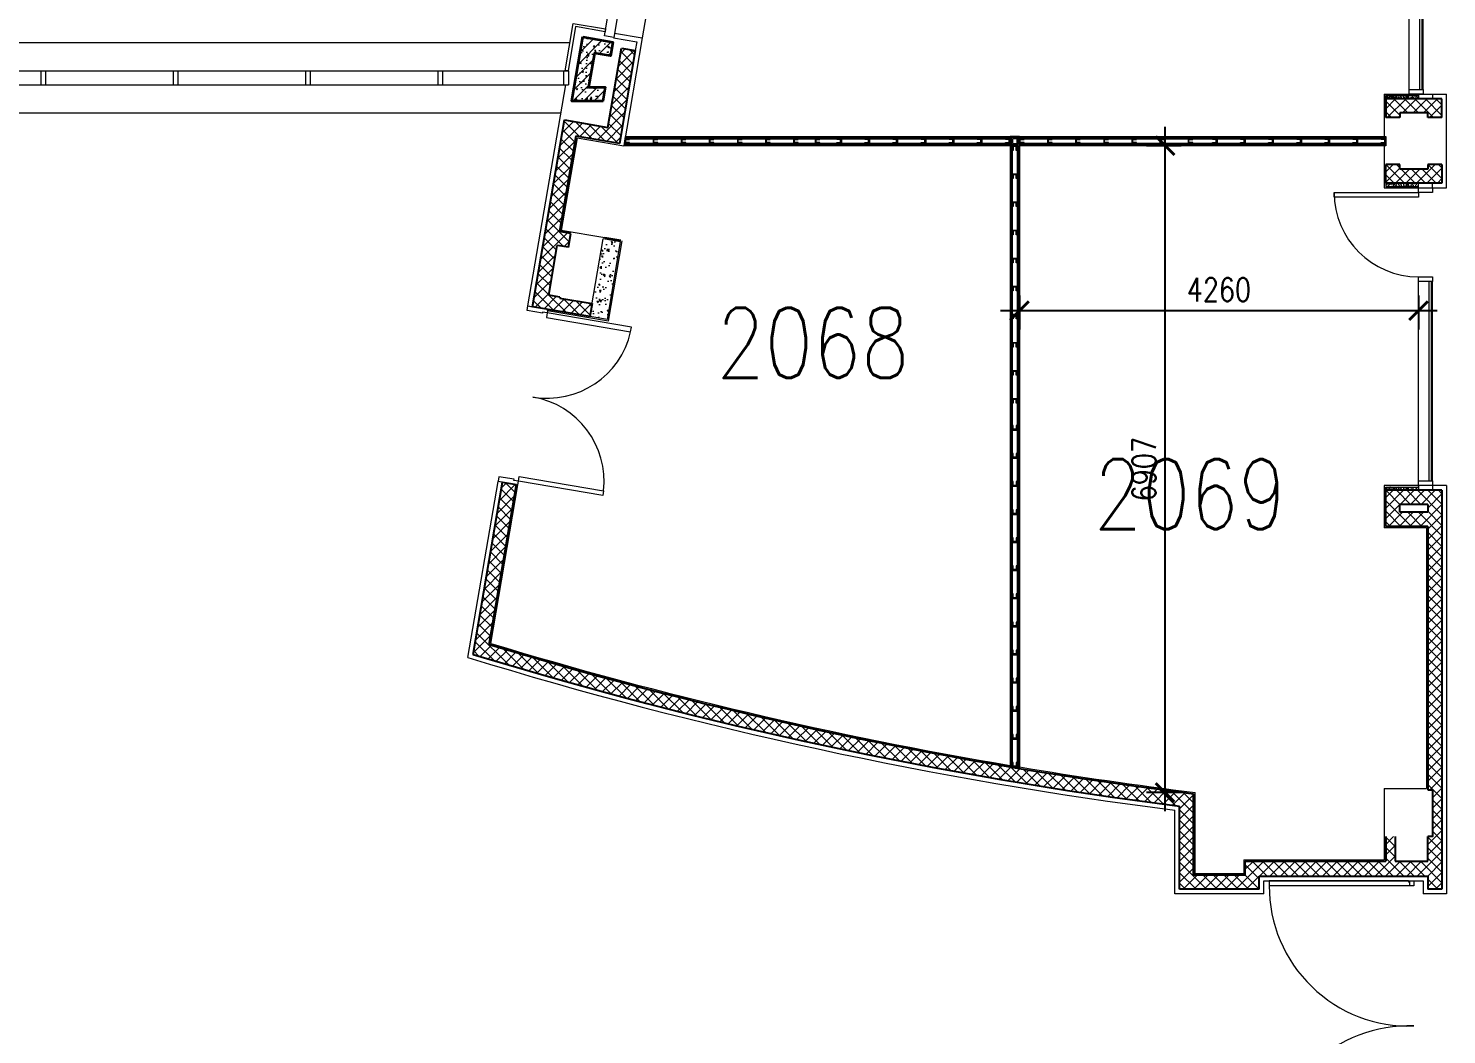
# Model space of a CAD drawing. Header units: inches. Extents: x 342932 to 557958, y 80625 to 242727.
# Drawn here: x 468145 to 483282, y 193884 to 204630 of the extents above; entities that cross this region are included whole.
import ezdxf
from ezdxf.enums import TextEntityAlignment as Align

# ---------------------------------------------------------------- set-up
doc = ezdxf.new("R2010")
doc.units = ezdxf.units.IN
doc.header["$MEASUREMENT"] = 0
doc.layers.get('Defpoints').update_dxf_attribs({"lineweight": 25})
for name, color, linetype, lineweight in [('First Floor$0$A-G250-G-Walls-Low-Level', 251, 'Continuous', 15), ('First Floor$0$A-G250-G-Walls-Precast-Concrete', 251, 'Continuous', 35), ('First Floor$0$A-G250-M-Walls-Blockwork', 7, 'Continuous', 25), ('First Floor$0$A-G250-M-Walls-Concrete', 251, 'Continuous', 20), ('First Floor$0$A-G250-M-Walls-Plasterboard-Partition', 7, 'Continuous', 9), ('First Floor$0$A-G252-H-Internal-Walls', 251, 'Continuous', 9), ('First Floor$0$A-G262-H-Precast-Panel', 251, 'Continuous', 5), ('First Floor$0$A-G312-M-Wall-Cladding-Panel', 7, 'Continuous', 9), ('First Floor$0$A-G312-M-Wall-Finish-Plaster', 7, 'Continuous', 15), ('First Floor$0$A-G321-M-Window', 251, 'Continuous', 9), ('First Floor$0$A-G322-M-Door', 251, 'Continuous', 15), ('First Floor$0$Z-Z001-S-Room-Name-Identification-250', 7, 'Continuous', 15), ('First Floor$0$Z-Z020-A-Xref', 251, 'Continuous', 25)]:
    doc.layers.add(name, color=color, linetype=linetype, lineweight=lineweight)
doc.styles.add('Dimension-Romans', font='romans.shx', dxfattribs={"width": 0.8})
doc.styles.add('First Floor$0$Tag-RomanS', font='romans.shx', dxfattribs={"width": 0.8})
doc.dimstyles.new('MS-TICK-0100', dxfattribs={"dimscale": 100, "dimtxt": 2.5, "dimasz": 2, "dimexe": 2, "dimexo": 1.5, "dimgap": 1, "dimtad": 1, "dimdec": 0, "dimdsep": 46, "dimtxsty": 'Dimension-Romans', "dimblk": 'ARCHTICK', "dimcen": 1, "dimdle": 2, "dimclrd": 256, "dimclre": 256, "dimclrt": 7, "dimadec": 0, "dimazin": 0, "dimtfac": 1, "dimtdec": 0, "dimtix": 1, "dimtmove": 2, "dimatfit": 3, "dimldrblk": 'ARCHTICK', "dimfxl": 1, "dimtolj": 1, "dimtzin": 0, "dimlwd": -1, "dimlwe": -1, "dimarcsym": 0})
pattern_1 = [(45, (361382.11, 239676.52), (-56.1266, 56.1266), []), (135, (361382.11, 239676.52), (-56.1266, -56.1266), [])]

# ---------------------------------------------------------------- blocks, each defined once
blk = doc.blocks.new('First Floor$0$d12')
at = {"layer": 'First Floor$0$A-G321-M-Window', "elevation": 0}
blk.add_lwpolyline([(121790, -35700), (121790, -34000), (121760, -34000), (121760, -35700)], close=True, dxfattribs=at)
at = {"layer": 'First Floor$0$A-G322-M-Door'}
for p, q in [((121650, -35700, 0), (121650, -34000, 0)), ((121800, -35700, 0), (121800, -34000, 0))]:
    blk.add_line(p, q, dxfattribs=at)
at = {"layer": 'First Floor$0$A-G322-M-Door', "elevation": 0}
for points in [[(120750, -33100), (120750, -33050), (121650, -33050), (121650, -33100)], [(121650, -33000), (121800, -33000), (121800, -33050), (121650, -33050)], [(121650, -33950), (121800, -33950), (121800, -34000), (121650, -34000)], [(121650, -35700), (121800, -35700), (121800, -35750), (121650, -35750)]]:
    blk.add_lwpolyline(points, close=True, dxfattribs=at)
at = {"layer": 'First Floor$0$A-G322-M-Door'}
blk.add_arc((121650, -33050, 0), 900, 180, 270, dxfattribs=at)
blk = doc.blocks.new('First Floor$0$Door11-fire doors-recessed-1-a')
at = {"layer": 'First Floor$0$A-G322-M-Door'}
for p, q in [((-101, 56), (-101, 1544)), ((-47, 44), (-47, 1544)), ((2945, 44), (2945, 1544)), ((2999, 56), (2999, 1544)), ((-101, 56), (-87, 56)), ((-89, 54), (-89, 42)), ((2999, 56), (2985, 56)), ((2987, 54), (2987, 42))]:
    blk.add_line(p, q, dxfattribs=at)
for points in [[(-101, 1544), (-47, 1544)], [(2999, 1544), (2945, 1544)], [(-89, 54), (-101, 54), (-101, 0), (-47, 0), (-47, 42), (-89, 42)], [(-47, 44), (-87, 44), (-87, 56)], [(2945, 44), (2985, 44), (2985, 56)], [(2987, 54), (2999, 54), (2999, 0), (2945, 0), (2945, 42), (2987, 42)]]:
    blk.add_lwpolyline(points, dxfattribs=at)
for centre, start, end in [((-43, 51), 358.0377, 90.185), ((2941, 51), 89.813, 181.9549)]:
    blk.add_arc(centre, 1493, start, end, dxfattribs=at)
blk = doc.blocks.new('First Floor$0$d18')
at = {"layer": 'First Floor$0$A-G321-M-Window'}
blk.add_lwpolyline([(-3130, 10), (-1000, 10), (-1000, 40), (-3130, 40)], close=True, dxfattribs=at)
at = {"layer": 'First Floor$0$A-G322-M-Door'}
for p, q in [((-3130, 150), (-1000, 150)), ((-3130, 0), (-1000, 0))]:
    blk.add_line(p, q, dxfattribs=at)
for points in [[(-100, 1050), (-50, 1050), (-50, 150), (-100, 150)], [(-3130, 150), (-3130, 0), (-3180, 0), (-3180, 150)], [(-950, 150), (-950, 0), (-1000, 0), (-1000, 150)], [(0, 150), (0, 0), (-50, 0), (-50, 150)]]:
    blk.add_lwpolyline(points, close=True, dxfattribs=at)
blk.add_arc((-50, 150), 900, 90, 180, dxfattribs=at)
blk = doc.blocks.new('First Floor$0$d1900-215')
at = {"layer": 'First Floor$0$A-G322-M-Door'}
for points in [[(88, 215), (88, 1127), (38, 1127), (38, 215)], [(1812, 215), (1812, 1127), (1862, 1127), (1862, 215)]]:
    blk.add_lwpolyline(points, close=True, dxfattribs=at)
for points in [[(50, 165), (50, 0), (0, 0), (0, 215), (38, 215), (38, 165), (50, 165)], [(1850, 165), (1850, 0), (1900, 0), (1900, 215), (1862, 215), (1862, 165), (1850, 165)]]:
    blk.add_lwpolyline(points, dxfattribs=at)
for centre, start, end in [((38, 216), 359.9379, 86.8277), ((1862, 216), 93.1723, 180.0621)]:
    blk.add_arc(centre, 912, start, end, dxfattribs=at)
blk = doc.blocks.new('First Floor$0$tag-roomname')
at = {"lineweight": 18, "ltscale": 0.01, "style": 'First Floor$0$Tag-RomanS', "width": 0.8}
blk.add_attdef('ROOM_NO_2', text='', height=3, dxfattribs=at).set_placement((0, 1.612), align=Align.MIDDLE_CENTER)
at = {"linetype": 'ByBlock', "lineweight": 15, "ltscale": 0.01, "style": 'First Floor$0$Tag-RomanS', "width": 0.8, "flags": 1}
for tag, p in [('ROOM_NAME_1', (0, -2.288)), ('ROOM_NAME_2', (0, -5.744))]:
    blk.add_attdef(tag, text='', height=2.5, dxfattribs=at).set_placement(p, align=Align.MIDDLE_CENTER)
blk = doc.blocks.new('_ArchTick')
at = {"color": 0, "const_width": 0.15}
blk.add_lwpolyline([(-0.5, -0.5), (0.5, 0.5)], dxfattribs=at)
blk = doc.blocks.new('*D154')
at = {"transparency": 16777216}
for p, q in [((478722, 201777), (478722, 201414)), ((482982, 201777), (482982, 201414)), ((483182, 201614), (478522, 201614))]:
    blk.add_line(p, q, dxfattribs=at)
at = {"layer": 'Defpoints', "color": 0, "transparency": 16777216}
for p in [(478722, 201927, 0), (482982, 201927, 0), (478722, 201614)]:
    blk.add_point(p, dxfattribs=at)
at = {"transparency": 16777216, "xscale": 200, "yscale": 200, "zscale": 200, "rotation": 180}
blk.add_blockref('_ArchTick', (478722, 201614), dxfattribs=at)
at = {"transparency": 16777216, "xscale": 200, "yscale": 200, "zscale": 200}
blk.add_blockref('_ArchTick', (482982, 201614), dxfattribs=at)
at = {"color": 7, "lineweight": 35, "transparency": 16777216, "insert": (480852, 201839), "char_height": 250, "attachment_point": 5, "style": 'Dimension-Romans'}
blk.add_mtext('\\A1;4260', dxfattribs=at)
blk = doc.blocks.new('*D155')
at = {"transparency": 16777216}
for p, q in [((480277, 196270), (480277, 203577)), ((480447, 203377), (480077, 203377)), ((480447, 196470), (480077, 196470))]:
    blk.add_line(p, q, dxfattribs=at)
at = {"layer": 'Defpoints', "color": 0, "transparency": 16777216}
for p in [(480277, 203377), (480597, 203377, 0), (480597, 196470, 0)]:
    blk.add_point(p, dxfattribs=at)
at = {"transparency": 16777216, "xscale": 200, "yscale": 200, "zscale": 200}
for p, rotation in [((480277, 203377), 90), ((480277, 196470), 270)]:
    blk.add_blockref('_ArchTick', p, dxfattribs=dict(at, rotation=rotation))
at = {"color": 7, "lineweight": 35, "transparency": 16777216, "insert": (480052, 199923), "char_height": 250, "attachment_point": 5, "rotation": 90, "style": 'Dimension-Romans'}
blk.add_mtext('\\A1;6907', dxfattribs=at)

msp = doc.modelspace()

# ---------------------------------------------------------------- hatches: boundary and pattern name
at = {"layer": 'First Floor$0$A-G252-H-Internal-Walls'}
h = msp.add_hatch(dxfattribs=at)
h.set_pattern_fill('ANSI37', color=256, scale=25, style=0)
h.set_pattern_definition(pattern_1)
h.paths.add_polyline_path([(474621.4, 204392.5), (474473.5, 204417.7), (474329.5, 203572.8), (473866.2, 203651.8), (473526.2, 201657.1), (474137.4, 201552.8), (474160.9, 201690.9), (473815.9, 201749.7), (473817.4, 201758.7), (473699.2, 201779.3), (473790, 202312.1), (473908.3, 202291.9), (473933.5, 202439.8), (473815.2, 202459.9), (473988.9, 203478.7), (474452.2, 203399.7)])
h = msp.add_hatch(dxfattribs=at)
h.set_pattern_fill('AR-CONC', color=256, scale=0.3, angle=90, style=0)
h.set_pattern_definition([(140, (361382.114, 213420.52), (4.781726, 54.6554), [5.715, -62.865]), (85, (361382.114, 213420.52), (-57.316993, -10.572848), [4.572, -50.292]), (190.451, (361382.51, 213425.076), (-52.535006, 44.08275), [4.857, -53.427]), (136.1842, (361366.874, 213420.52), (12.6127, 81.323712), [8.5725, -94.2975]), (186.6356, (361367.925, 213427.3), (-74.227667, 71.22127), [7.2855, -80.1405]), (81.184, (361366.87, 213420.52), (-74.227535, 71.22138), [6.858, -75.438]), (111, (361370.684, 213428.14), (30.679656, 45.484464), [5.715, -62.865]), (56, (361370.684, 213428.14), (-55.25639, 18.540609), [4.572, -50.292]), (161.4514, (361373.24, 213431.93), (-24.576857, 64.024947), [4.857, -53.427]), (127.5, (361382.114, 213420.522), (-25.3665117, 0.926581), [0, -49.6824, 0, -51.054, 0, -50.4825]), (97.5, (361382.114, 213420.522), (-30.0541724, 20.045899), [0, -29.1084, 0, -48.5394, 0, -19.2405]), (57.5, (361382.114, 213403.53), (1.7186232, 40.6771786), [0, -19.05, 0, -59.436, 0, -78.867]), (47.5, (361382.114, 213395.91), (-7.627947, 44.438754), [0, -24.765, 0, -39.4716, 0, -56.007])])
h.paths.add_polyline_path([(482982.1, 203911.5), (482882.1, 203911.5), (482882.1, 203876.5), (482982.1, 203876.5)])
h.paths.add_polyline_path([(482882.1, 203911.5), (482632.1, 203911.5), (482632.1, 203876.5), (482882.1, 203876.5)])
h = msp.add_hatch(dxfattribs=at)
h.set_pattern_fill('ANSI37', color=256, scale=25, style=0)
h.set_pattern_definition(pattern_1)
h.paths.add_polyline_path([(483232.1, 203876.5), (482882.1, 203876.5), (482882.1, 203726.5), (483082.1, 203726.5), (483082.1, 203676.5), (483232.1, 203676.5)])
h.paths.add_polyline_path([(482882.1, 203876.5), (482632.1, 203876.5), (482632.1, 203676.5), (482782.1, 203676.5), (482782.1, 203726.5), (482882.1, 203726.5)])
h.paths.add_polyline_path([(482882.1, 203126.5), (482782.1, 203126.5), (482782.1, 203176.5), (482632.1, 203176.5), (482632.1, 202976.5), (482882.1, 202976.5)])
h.paths.add_polyline_path([(483232.1, 203176.5), (483082.1, 203176.5), (483082.1, 203126.5), (482882.1, 203126.5), (482882.1, 202976.5), (483232.1, 202976.5)])
h = msp.add_hatch(dxfattribs=at)
h.set_pattern_fill('AR-CONC', color=256, scale=0.3, angle=90, style=0)
h.set_pattern_definition([(140, (361382.114, 212485.52), (4.781726, 54.6554), [5.715, -62.865]), (85, (361382.114, 212485.52), (-57.316993, -10.572848), [4.572, -50.292]), (190.451, (361382.51, 212490.076), (-52.535006, 44.08275), [4.857, -53.427]), (136.1842, (361366.874, 212485.52), (12.6127, 81.323712), [8.5725, -94.2975]), (186.6356, (361367.925, 212492.3), (-74.227667, 71.22127), [7.2855, -80.1405]), (81.184, (361366.87, 212485.52), (-74.227535, 71.22138), [6.858, -75.438]), (111, (361370.684, 212493.14), (30.679656, 45.484464), [5.715, -62.865]), (56, (361370.684, 212493.14), (-55.25639, 18.540609), [4.572, -50.292]), (161.4514, (361373.24, 212496.93), (-24.576857, 64.024947), [4.857, -53.427]), (127.5, (361382.114, 212485.522), (-25.3665117, 0.926581), [0, -49.6824, 0, -51.054, 0, -50.4825]), (97.5, (361382.114, 212485.522), (-30.0541724, 20.045899), [0, -29.1084, 0, -48.5394, 0, -19.2405]), (57.5, (361382.114, 212468.53), (1.7186232, 40.6771786), [0, -19.05, 0, -59.436, 0, -78.867]), (47.5, (361382.114, 212460.91), (-7.627947, 44.438754), [0, -24.765, 0, -39.4716, 0, -56.007])])
h.paths.add_polyline_path([(482982.1, 202976.5), (482882.1, 202976.5), (482882.1, 202941.5), (482982.1, 202941.5)])
h.paths.add_polyline_path([(482882.1, 202976.5), (482632.1, 202976.5), (482632.1, 202941.5), (482882.1, 202941.5)])
h = msp.add_hatch(dxfattribs=at)
h.set_pattern_fill('AR-CONC', color=256, angle=90, style=0)
h.set_pattern_definition([(140, (361382.11, 239676.52), (15.93909, 182.18467), [19.05, -209.55]), (85, (361382.11, 239676.52), (-191.05664, -35.24283), [15.24, -167.64]), (190.451, (361383.44, 239691.7), (-175.1167, 146.9425), [16.19, -178.09]), (136.1842, (361331.31, 239676.52), (42.04233, 271.07904), [28.575, -314.325]), (186.6356, (361334.82, 239699.1), (-247.42556, 237.40423), [24.285, -267.135]), (81.184, (361331.3, 239676.52), (-247.4251, 237.4046), [22.86, -251.46]), (111, (361344.01, 239701.92), (102.26552, 151.61488), [19.05, -209.55]), (56, (361344.01, 239701.92), (-184.18797, 61.80203), [15.24, -167.64]), (161.4514, (361352.54, 239714.56), (-81.92286, 213.4165), [16.19, -178.09]), (127.5, (361382.114, 239676.52), (-84.55504, 3.088603), [0, -165.608, 0, -170.18, 0, -168.275]), (97.5, (361382.11, 239676.52), (-100.180575, 66.81966), [0, -97.028, 0, -161.798, 0, -64.135]), (57.5, (361382.114, 239619.88), (5.728744, 135.590595), [0, -63.5, 0, -198.12, 0, -262.89]), (47.5, (361382.11, 239594.48), (-25.42649, 148.12918), [0, -82.55, 0, -131.572, 0, -186.69])])
h.paths.add_polyline_path([(474137.4, 201552.8), (474324.7, 201520.8), (474465.8, 202349), (474278.5, 202381)])
h = msp.add_hatch(dxfattribs=at)
h.set_pattern_fill('ANSI37', color=256, scale=25, style=0)
h.set_pattern_definition(pattern_1)
h.paths.add_polyline_path([(483232.1, 199696.5), (482632.1, 199696.5), (482632.1, 199311.5), (483082.1, 199311.5), (483082.1, 196498.9), (483132.1, 196498.9), (483132.1, 195998.9), (483082.1, 195998.9), (483082.1, 195736.5), (481132.1, 195736.5), (481132.1, 195586.5), (480582.1, 195586.5), (480582.1, 196456.4, -0.0426244), (473063.5, 198049.9), (473354.8, 199758.9), (473206.9, 199784.1), (472893.4, 197944.9, 0.0426233), (480432.1, 196324.1), (480432.1, 195436.5), (481282.1, 195436.5), (481282.1, 195576.5), (483082.1, 195576.5), (483082.1, 195436.5), (483232.1, 195436.5)])
h.paths.add_polyline_path([(483082.1, 199461.5), (482782.1, 199461.5), (482782.1, 199546.5), (483082.1, 199546.5)], flags=16)
h = msp.add_hatch(dxfattribs=at)
h.set_pattern_fill('AR-CONC', color=256, scale=0.3, angle=90, style=0)
h.set_pattern_definition([(140, (361382.114, 209240.52), (4.781726, 54.6554), [5.715, -62.865]), (85, (361382.114, 209240.52), (-57.316993, -10.572848), [4.572, -50.292]), (190.451, (361382.51, 209245.076), (-52.535006, 44.08275), [4.857, -53.427]), (136.1842, (361366.874, 209240.52), (12.6127, 81.323712), [8.5725, -94.2975]), (186.6356, (361367.925, 209247.3), (-74.227667, 71.22127), [7.2855, -80.1405]), (81.184, (361366.87, 209240.52), (-74.227535, 71.22138), [6.858, -75.438]), (111, (361370.684, 209248.14), (30.679656, 45.484464), [5.715, -62.865]), (56, (361370.684, 209248.14), (-55.25639, 18.540609), [4.572, -50.292]), (161.4514, (361373.24, 209251.93), (-24.576857, 64.024947), [4.857, -53.427]), (127.5, (361382.114, 209240.522), (-25.3665117, 0.926581), [0, -49.6824, 0, -51.054, 0, -50.4825]), (97.5, (361382.114, 209240.522), (-30.0541724, 20.045899), [0, -29.1084, 0, -48.5394, 0, -19.2405]), (57.5, (361382.114, 209223.53), (1.7186232, 40.6771786), [0, -19.05, 0, -59.436, 0, -78.867]), (47.5, (361382.114, 209215.91), (-7.627947, 44.438754), [0, -24.765, 0, -39.4716, 0, -56.007])])
h.paths.add_polyline_path([(482982.1, 199731.5), (482882.1, 199731.5), (482882.1, 199696.5), (482982.1, 199696.5)])
h.paths.add_polyline_path([(482882.1, 199731.5), (482632.1, 199731.5), (482632.1, 199696.5), (482882.1, 199696.5)])
h = msp.add_hatch(dxfattribs=at)
h.set_pattern_fill('ANSI37', color=256, scale=25, style=0)
h.set_pattern_definition(pattern_1)
h.paths.add_polyline_path([(482732.1, 195998.9), (482632.1, 195998.9), (482632.1, 195736.5), (482732.1, 195736.5)])
at = {"layer": 'First Floor$0$A-G262-H-Precast-Panel'}
h = msp.add_hatch(dxfattribs=at)
h.set_pattern_fill('ANSI31', color=256, scale=25, style=0)
h.set_pattern_definition([(45, (361382.11, 239676.52), (-56.1266, 56.1266), [])])
h.paths.add_polyline_path([(474063, 204538.4), (474383.3, 204483.8), (474358.1, 204335.9), (474185.6, 204365.3), (474123.8, 204002.7), (474301.3, 204002.7), (474275.8, 203852.7), (473946.1, 203852.7)])
h = msp.add_hatch(dxfattribs=at)
h.set_pattern_fill('AR-CONC', color=256, style=0)
h.set_pattern_definition([(50, (361382.11, 239676.52), (182.18467, -15.93909), [19.05, -209.55]), (355, (361382.11, 239676.52), (-35.24283, 191.05664), [15.24, -167.64]), (100.451, (361397.3, 239675.2), (146.9425, 175.1167), [16.19, -178.09]), (46.1842, (361382.11, 239727.32), (271.07904, -42.04233), [28.575, -314.325]), (96.6356, (361404.7, 239723.82), (237.40423, 247.42556), [24.285, -267.135]), (351.184, (361382.1, 239727.32), (237.4046, 247.4251), [22.86, -251.46]), (21, (361407.51, 239714.62), (151.61488, -102.26552), [19.05, -209.55]), (326, (361407.51, 239714.62), (61.80203, 184.18797), [15.24, -167.64]), (71.4514, (361420.15, 239706.1), (213.4165, 81.92286), [16.19, -178.09]), (37.5, (361382.114, 239676.52), (3.088603, 84.55504), [0, -165.608, 0, -170.18, 0, -168.275]), (7.5, (361382.11, 239676.52), (66.81966, 100.180575), [0, -97.028, 0, -161.798, 0, -64.135]), (327.5, (361325.47, 239676.52), (135.590595, -5.728744), [0, -63.5, 0, -198.12, 0, -262.89]), (317.5, (361300.07, 239676.52), (148.12918, 25.42649), [0, -82.55, 0, -131.572, 0, -186.69])])
h.paths.add_polyline_path([(474063, 204538.4), (474383.3, 204483.8), (474358.1, 204335.9), (474185.6, 204365.3), (474123.8, 204002.7), (474301.3, 204002.7), (474275.8, 203852.7), (473946.1, 203852.7)])

# ---------------------------------------------------------------- linework, layer by layer
at = {"layer": 'First Floor$0$A-G250-G-Walls-Low-Level'}
for p, q in [((474974, 206163.4, 0), (474695, 204527, 0)), ((466922.2, 204477.7), (473925.8, 204477.7)), ((467019.6, 203727.7, 0), (473828.4, 203727.7))]:
    msp.add_line(p, q, dxfattribs=at)
at = {"layer": 'First Floor$0$A-G250-G-Walls-Precast-Concrete', "elevation": 0}
msp.add_lwpolyline([(474063, 204538.4), (474383.3, 204483.8), (474358.1, 204335.9), (474185.6, 204365.3), (474123.8, 204002.7), (474301.3, 204002.7), (474275.8, 203852.7), (473946.1, 203852.7), (474063, 204538.4)], dxfattribs=at)
at = {"layer": 'First Floor$0$A-G250-M-Walls-Blockwork'}
for p, q in [((474329.5, 203572.8, 0), (474473.5, 204417.7, 0)), ((474621.4, 204392.5, 0), (474452.2, 203399.7, 0)), ((474473.5, 204417.7, 0), (474621.4, 204392.5, 0)), ((483232.1, 203876.5, 0), (482632.1, 203876.5, 0)), ((482632.1, 203876.5, 0), (482632.1, 203676.5, 0)), ((483232.1, 203676.5, 0), (483232.1, 203876.5, 0)), ((473526.2, 201657.1), (473866.2, 203651.8)), ((473866.2, 203651.8, 0), (474329.5, 203572.8, 0)), ((482782.1, 203676.5, 0), (482632.1, 203676.5, 0)), ((483082.1, 203726.5, 0), (482782.1, 203726.5, 0)), ((482782.1, 203726.5, 0), (482782.1, 203676.5, 0)), ((483082.1, 203676.5, 0), (483082.1, 203726.5, 0)), ((483232.1, 203676.5, 0), (483082.1, 203676.5, 0)), ((473988.9, 203478.7), (473815.2, 202459.9)), ((474452.2, 203399.7, 0), (473988.9, 203478.7, 0)), ((482632.1, 202976.5, 0), (482632.1, 203176.5, 0)), ((482782.1, 203176.5, 0), (482632.1, 203176.5, 0)), ((482782.1, 203126.5, 0), (482782.1, 203176.5, 0)), ((483082.1, 203176.5, 0), (483082.1, 203126.5, 0)), ((483232.1, 203176.5, 0), (483082.1, 203176.5, 0)), ((483232.1, 203176.5, 0), (483232.1, 202976.5, 0)), ((483082.1, 203126.5, 0), (482782.1, 203126.5, 0)), ((483232.1, 202976.5, 0), (482632.1, 202976.5, 0)), ((473933.5, 202439.8, 0), (473815.2, 202459.9, 0)), ((473908.3, 202291.9, 0), (473933.5, 202439.8, 0)), ((473699.2, 201779.3, 0), (473790, 202312.1, 0)), ((473908.3, 202291.9, 0), (473790, 202312.1, 0)), ((474137.4, 201552.8, 0), (473526.2, 201657.1, 0)), ((473817.4, 201758.7, 0), (473699.2, 201779.3, 0)), ((473817.4, 201758.7, 0), (473815.9, 201749.7, 0)), ((473815.9, 201749.7, 0), (474160.9, 201690.9, 0)), ((474160.9, 201690.9, 0), (474137.4, 201552.8, 0)), ((472893.4, 197944.9, 0), (473206.9, 199784.1)), ((473063.5, 198049.9, 0), (473354.8, 199758.9, 0)), ((473206.9, 199784.1, 0), (473354.8, 199758.9, 0)), ((482632.1, 199696.5, 0), (482632.1, 199731.5, 0)), ((482632.1, 199311.5, 0), (482632.1, 199696.5, 0)), ((483232.1, 199696.5, 0), (482632.1, 199696.5, 0)), ((483232.1, 199696.5, 0), (483232.1, 195436.5, 0)), ((483082.1, 199546.5, 0), (482782.1, 199546.5, 0)), ((482782.1, 199461.5, 0), (482782.1, 199546.5, 0)), ((483082.1, 199546.5, 0), (483082.1, 199461.5, 0)), ((483082.1, 199461.5, 0), (482782.1, 199461.5, 0)), ((483082.1, 199311.5, 0), (482632.1, 199311.5, 0)), ((483082.1, 199311.5, 0), (483082.1, 196498.9, 0)), ((480582.1, 195586.5, 0), (480582.1, 196456.4, 0)), ((480432.1, 195436.5, 0), (480432.1, 196324.1, 0)), ((482632.1, 195998.9, 0), (482632.1, 195736.5)), ((482732.1, 195998.9, 0), (482732.1, 195736.5)), ((483082.1, 195736.5, 0), (483082.1, 195998.9, 0)), ((481132.1, 195736.5, 0), (482632.1, 195736.5)), ((481132.1, 195586.5), (481132.1, 195736.5, 0)), ((482732.1, 195736.5), (483082.1, 195736.5, 0)), ((481132.1, 195586.5), (480582.1, 195586.5)), ((481282.1, 195436.5, 0), (481282.1, 195576.5, 0)), ((481282.1, 195576.5, 0), (483082.1, 195576.5)), ((483082.1, 195576.5, 0), (483082.1, 195436.5, 0)), ((481282.1, 195436.5, 0), (480432.1, 195436.5, 0)), ((483232.1, 195436.5, 0), (483082.1, 195436.5, 0))]:
    msp.add_line(p, q, dxfattribs=at)
at = {"layer": 'First Floor$0$A-G250-M-Walls-Blockwork', "elevation": 0}
msp.add_lwpolyline([(483082.1, 196498.9), (483132.1, 196498.9), (483132.1, 195998.9), (483082.1, 195998.9)], dxfattribs=at)
at = {"layer": 'First Floor$0$A-G250-M-Walls-Blockwork'}
for radius, start, end in [(45159.5, 253.15189, 262.91478), (45309.5, 252.98456, 262.74718)]:
    msp.add_arc((486152.3, 241271.1, 0), radius, start, end, dxfattribs=at)
at = {"layer": 'First Floor$0$A-G250-M-Walls-Concrete'}
for p, q in [((474137.4, 201552.8, 0), (474278.5, 202381, 0)), ((474465.8, 202349, 0), (474278.5, 202381, 0)), ((474324.7, 201520.8, 0), (474465.8, 202349, 0)), ((474324.7, 201520.8, 0), (474137.4, 201552.8, 0))]:
    msp.add_line(p, q, dxfattribs=at)
at = {"layer": 'First Floor$0$A-G250-M-Walls-Plasterboard-Partition'}
for p, q in [((474516, 203476.5, 0), (474498.9, 203376.5, 0)), ((474511.7, 203451.5, 0), (478622.1, 203451.5, 0)), ((474513.9, 203464, 0), (478622.1, 203464, 0)), ((474516, 203476.5, 0), (482632.1, 203476.5, 0)), ((478722.1, 203464, 0), (482632.1, 203464, 0)), ((478722.1, 203451.5, 0), (482632.1, 203451.5, 0)), ((482632.1, 203476.5, 0), (482632.1, 203376.5, 0)), ((478622.1, 203376.5, 0), (474498.9, 203376.5, 0)), ((478622.1, 203389, 0), (474501.1, 203389, 0)), ((478622.1, 203401.5, 0), (474503.2, 203401.5, 0)), ((478622.1, 203376.5, 0), (478622.1, 196743.8, 0)), ((478634.6, 196741.7, 0), (478634.6, 203376.5, 0)), ((478647.1, 196739.5, 0), (478647.1, 203376.5, 0)), ((478697.1, 203376.5, 0), (478697.1, 196731.2, 0)), ((478709.6, 203376.5, 0), (478709.6, 196729.1, 0)), ((482632.1, 203401.5, 0), (478722.1, 203401.5, 0)), ((482632.1, 203389, 0), (478722.1, 203389, 0)), ((482632.1, 203376.5, 0), (478722.1, 203376.5, 0)), ((478722.1, 203376.5, 0), (478722.1, 196727, 0)), ((478722.1, 196727, 0), (478622.1, 196743.8, 0))]:
    msp.add_line(p, q, dxfattribs=at)
at = {"layer": 'First Floor$0$A-G250-M-Walls-Plasterboard-Partition', "elevation": 0}
for points in [[(474511.7, 203451.5), (474511.7, 203401.5), (474561.7, 203401.5), (474561.7, 203411.5), (474521.7, 203411.5), (474521.7, 203441.5), (474561.7, 203441.5), (474561.7, 203451.5)], [(474811.7, 203451.5), (474811.7, 203401.5), (474861.7, 203401.5), (474861.7, 203411.5), (474821.7, 203411.5), (474821.7, 203441.5), (474861.7, 203441.5), (474861.7, 203451.5)], [(475111.7, 203451.5), (475111.7, 203401.5), (475161.7, 203401.5), (475161.7, 203411.5), (475121.7, 203411.5), (475121.7, 203441.5), (475161.7, 203441.5), (475161.7, 203451.5)], [(475411.7, 203451.5), (475411.7, 203401.5), (475461.7, 203401.5), (475461.7, 203411.5), (475421.7, 203411.5), (475421.7, 203441.5), (475461.7, 203441.5), (475461.7, 203451.5)], [(475711.7, 203451.5), (475711.7, 203401.5), (475761.7, 203401.5), (475761.7, 203411.5), (475721.7, 203411.5), (475721.7, 203441.5), (475761.7, 203441.5), (475761.7, 203451.5)], [(476011.7, 203451.5), (476011.7, 203401.5), (476061.7, 203401.5), (476061.7, 203411.5), (476021.7, 203411.5), (476021.7, 203441.5), (476061.7, 203441.5), (476061.7, 203451.5)], [(476311.7, 203451.5), (476311.7, 203401.5), (476361.7, 203401.5), (476361.7, 203411.5), (476321.7, 203411.5), (476321.7, 203441.5), (476361.7, 203441.5), (476361.7, 203451.5)], [(476541.9, 203451.5), (476541.9, 203401.5), (476591.9, 203401.5), (476591.9, 203411.5), (476551.9, 203411.5), (476551.9, 203441.5), (476591.9, 203441.5), (476591.9, 203451.5)], [(476822.1, 203451.5), (476822.1, 203401.5), (476772.1, 203401.5), (476772.1, 203411.5), (476812.1, 203411.5), (476812.1, 203441.5), (476772.1, 203441.5), (476772.1, 203451.5)], [(477122.1, 203451.5), (477122.1, 203401.5), (477072.1, 203401.5), (477072.1, 203411.5), (477112.1, 203411.5), (477112.1, 203441.5), (477072.1, 203441.5), (477072.1, 203451.5)], [(477422.1, 203451.5), (477422.1, 203401.5), (477372.1, 203401.5), (477372.1, 203411.5), (477412.1, 203411.5), (477412.1, 203441.5), (477372.1, 203441.5), (477372.1, 203451.5)], [(477722.1, 203451.5), (477722.1, 203401.5), (477672.1, 203401.5), (477672.1, 203411.5), (477712.1, 203411.5), (477712.1, 203441.5), (477672.1, 203441.5), (477672.1, 203451.5)], [(478022.1, 203451.5), (478022.1, 203401.5), (477972.1, 203401.5), (477972.1, 203411.5), (478012.1, 203411.5), (478012.1, 203441.5), (477972.1, 203441.5), (477972.1, 203451.5)], [(478322.1, 203451.5), (478322.1, 203401.5), (478272.1, 203401.5), (478272.1, 203411.5), (478312.1, 203411.5), (478312.1, 203441.5), (478272.1, 203441.5), (478272.1, 203451.5)], [(478622.1, 203451.5), (478622.1, 203401.5), (478572.1, 203401.5), (478572.1, 203411.5), (478612.1, 203411.5), (478612.1, 203441.5), (478572.1, 203441.5), (478572.1, 203451.5)], [(478722.1, 203476.5), (478622.1, 203476.5), (478622.1, 203376.5), (478722.1, 203376.5)], [(478709.6, 203464), (478634.6, 203464), (478634.6, 203389), (478709.6, 203389)], [(478697.1, 203451.5), (478647.1, 203451.5), (478647.1, 203401.5), (478697.1, 203401.5)], [(478722.1, 203451.5), (478722.1, 203401.5), (478772.1, 203401.5), (478772.1, 203411.5), (478732.1, 203411.5), (478732.1, 203441.5), (478772.1, 203441.5), (478772.1, 203451.5)], [(479022.1, 203451.5), (479022.1, 203401.5), (479072.1, 203401.5), (479072.1, 203411.5), (479032.1, 203411.5), (479032.1, 203441.5), (479072.1, 203441.5), (479072.1, 203451.5)], [(479322.1, 203451.5), (479322.1, 203401.5), (479372.1, 203401.5), (479372.1, 203411.5), (479332.1, 203411.5), (479332.1, 203441.5), (479372.1, 203441.5), (479372.1, 203451.5)], [(479622.1, 203451.5), (479622.1, 203401.5), (479672.1, 203401.5), (479672.1, 203411.5), (479632.1, 203411.5), (479632.1, 203441.5), (479672.1, 203441.5), (479672.1, 203451.5)], [(479922.1, 203451.5), (479922.1, 203401.5), (479972.1, 203401.5), (479972.1, 203411.5), (479932.1, 203411.5), (479932.1, 203441.5), (479972.1, 203441.5), (479972.1, 203451.5)], [(480222.1, 203451.5), (480222.1, 203401.5), (480272.1, 203401.5), (480272.1, 203411.5), (480232.1, 203411.5), (480232.1, 203441.5), (480272.1, 203441.5), (480272.1, 203451.5)], [(480522.1, 203451.5), (480522.1, 203401.5), (480572.1, 203401.5), (480572.1, 203411.5), (480532.1, 203411.5), (480532.1, 203441.5), (480572.1, 203441.5), (480572.1, 203451.5)], [(480832.1, 203451.5), (480832.1, 203401.5), (480782.1, 203401.5), (480782.1, 203411.5), (480822.1, 203411.5), (480822.1, 203441.5), (480782.1, 203441.5), (480782.1, 203451.5)], [(481132.1, 203451.5), (481132.1, 203401.5), (481082.1, 203401.5), (481082.1, 203411.5), (481122.1, 203411.5), (481122.1, 203441.5), (481082.1, 203441.5), (481082.1, 203451.5)], [(481432.1, 203451.5), (481432.1, 203401.5), (481382.1, 203401.5), (481382.1, 203411.5), (481422.1, 203411.5), (481422.1, 203441.5), (481382.1, 203441.5), (481382.1, 203451.5)], [(481732.1, 203451.5), (481732.1, 203401.5), (481682.1, 203401.5), (481682.1, 203411.5), (481722.1, 203411.5), (481722.1, 203441.5), (481682.1, 203441.5), (481682.1, 203451.5)], [(482032.1, 203451.5), (482032.1, 203401.5), (481982.1, 203401.5), (481982.1, 203411.5), (482022.1, 203411.5), (482022.1, 203441.5), (481982.1, 203441.5), (481982.1, 203451.5)], [(482332.1, 203451.5), (482332.1, 203401.5), (482282.1, 203401.5), (482282.1, 203411.5), (482322.1, 203411.5), (482322.1, 203441.5), (482282.1, 203441.5), (482282.1, 203451.5)], [(482632.1, 203451.5), (482632.1, 203401.5), (482582.1, 203401.5), (482582.1, 203411.5), (482622.1, 203411.5), (482622.1, 203441.5), (482582.1, 203441.5), (482582.1, 203451.5)], [(478647.1, 203376.5), (478697.1, 203376.5), (478697.1, 203326.5), (478687.1, 203326.5), (478687.1, 203366.5), (478657.1, 203366.5), (478657.1, 203326.5), (478647.1, 203326.5)], [(478647.1, 203076.5), (478697.1, 203076.5), (478697.1, 203026.5), (478687.1, 203026.5), (478687.1, 203066.5), (478657.1, 203066.5), (478657.1, 203026.5), (478647.1, 203026.5)], [(478647.1, 202776.5), (478697.1, 202776.5), (478697.1, 202726.5), (478687.1, 202726.5), (478687.1, 202766.5), (478657.1, 202766.5), (478657.1, 202726.5), (478647.1, 202726.5)], [(478647.1, 202476.5), (478697.1, 202476.5), (478697.1, 202426.5), (478687.1, 202426.5), (478687.1, 202466.5), (478657.1, 202466.5), (478657.1, 202426.5), (478647.1, 202426.5)], [(478647.1, 202176.5), (478697.1, 202176.5), (478697.1, 202126.5), (478687.1, 202126.5), (478687.1, 202166.5), (478657.1, 202166.5), (478657.1, 202126.5), (478647.1, 202126.5)], [(478647.1, 201876.5), (478697.1, 201876.5), (478697.1, 201826.5), (478687.1, 201826.5), (478687.1, 201866.5), (478657.1, 201866.5), (478657.1, 201826.5), (478647.1, 201826.5)], [(478647.1, 201576.5), (478697.1, 201576.5), (478697.1, 201526.5), (478687.1, 201526.5), (478687.1, 201566.5), (478657.1, 201566.5), (478657.1, 201526.5), (478647.1, 201526.5)], [(478647.1, 201276.5), (478697.1, 201276.5), (478697.1, 201226.5), (478687.1, 201226.5), (478687.1, 201266.5), (478657.1, 201266.5), (478657.1, 201226.5), (478647.1, 201226.5)], [(478647.1, 200976.5), (478697.1, 200976.5), (478697.1, 200926.5), (478687.1, 200926.5), (478687.1, 200966.5), (478657.1, 200966.5), (478657.1, 200926.5), (478647.1, 200926.5)], [(478647.1, 200676.5), (478697.1, 200676.5), (478697.1, 200626.5), (478687.1, 200626.5), (478687.1, 200666.5), (478657.1, 200666.5), (478657.1, 200626.5), (478647.1, 200626.5)], [(478647.1, 200339.5), (478697.1, 200339.5), (478697.1, 200389.5), (478687.1, 200389.5), (478687.1, 200349.5), (478657.1, 200349.5), (478657.1, 200389.5), (478647.1, 200389.5)], [(478647.1, 200039.5), (478697.1, 200039.5), (478697.1, 200089.5), (478687.1, 200089.5), (478687.1, 200049.5), (478657.1, 200049.5), (478657.1, 200089.5), (478647.1, 200089.5)], [(478647.1, 199739.5), (478697.1, 199739.5), (478697.1, 199789.5), (478687.1, 199789.5), (478687.1, 199749.5), (478657.1, 199749.5), (478657.1, 199789.5), (478647.1, 199789.5)], [(478647.1, 199439.5), (478697.1, 199439.5), (478697.1, 199489.5), (478687.1, 199489.5), (478687.1, 199449.5), (478657.1, 199449.5), (478657.1, 199489.5), (478647.1, 199489.5)], [(478647.1, 199139.5), (478697.1, 199139.5), (478697.1, 199189.5), (478687.1, 199189.5), (478687.1, 199149.5), (478657.1, 199149.5), (478657.1, 199189.5), (478647.1, 199189.5)], [(478647.1, 198839.5), (478697.1, 198839.5), (478697.1, 198889.5), (478687.1, 198889.5), (478687.1, 198849.5), (478657.1, 198849.5), (478657.1, 198889.5), (478647.1, 198889.5)], [(478647.1, 198539.5), (478697.1, 198539.5), (478697.1, 198589.5), (478687.1, 198589.5), (478687.1, 198549.5), (478657.1, 198549.5), (478657.1, 198589.5), (478647.1, 198589.5)], [(478647.1, 198239.5), (478697.1, 198239.5), (478697.1, 198289.5), (478687.1, 198289.5), (478687.1, 198249.5), (478657.1, 198249.5), (478657.1, 198289.5), (478647.1, 198289.5)], [(478647.1, 197939.5), (478697.1, 197939.5), (478697.1, 197989.5), (478687.1, 197989.5), (478687.1, 197949.5), (478657.1, 197949.5), (478657.1, 197989.5), (478647.1, 197989.5)], [(478647.1, 197639.5), (478697.1, 197639.5), (478697.1, 197689.5), (478687.1, 197689.5), (478687.1, 197649.5), (478657.1, 197649.5), (478657.1, 197689.5), (478647.1, 197689.5)], [(478647.1, 197339.5), (478697.1, 197339.5), (478697.1, 197389.5), (478687.1, 197389.5), (478687.1, 197349.5), (478657.1, 197349.5), (478657.1, 197389.5), (478647.1, 197389.5)], [(478647.1, 197039.5), (478697.1, 197039.5), (478697.1, 197089.5), (478687.1, 197089.5), (478687.1, 197049.5), (478657.1, 197049.5), (478657.1, 197089.5), (478647.1, 197089.5)], [(478647.1, 196739.5), (478697.1, 196739.5), (478697.1, 196789.5), (478687.1, 196789.5), (478687.1, 196749.5), (478657.1, 196749.5), (478657.1, 196789.5), (478647.1, 196789.5)]]:
    msp.add_lwpolyline(points, close=True, dxfattribs=at)
at = {"layer": 'First Floor$0$A-G312-M-Wall-Cladding-Panel', "elevation": 0}
for points in [[(473874.7, 204177.7), (473960.8, 204682.6), (474305.8, 204623.8), (474300.7, 204594.2), (473985.3, 204648), (473905.1, 204177.7)], [(473905.1, 204177.7), (473874.7, 204177.7)]]:
    msp.add_lwpolyline(points, dxfattribs=at)
at = {"layer": 'First Floor$0$A-G312-M-Wall-Finish-Plaster'}
for p, q in [((474399.3, 204577.4, 0), (474695, 204527, 0)), ((474695, 204527, 0), (474498.9, 203376.5, 0)), ((473476.9, 201665.5, 0), (473879.6, 204027.7, 0)), ((482617.1, 203926.5, 0), (482617.1, 203476.5, 0)), ((482617.1, 203926.5, 0), (483282.1, 203926.5, 0)), ((482632.1, 203911.5, 0), (482982.1, 203911.5, 0)), ((482632.1, 203876.5, 0), (482632.1, 203911.5, 0)), ((482982.1, 203926.5, 0), (482982.1, 203876.5, 0)), ((483132.1, 203926.5, 0), (483132.1, 203876.5, 0)), ((483282.1, 202926.5, 0), (483282.1, 203926.5, 0)), ((474001.1, 203461.4, 0), (473832.5, 202472.2, 0)), ((474001.1, 203461.4, 0), (474498.9, 203376.5, 0)), ((482617.1, 203376.5, 0), (482617.1, 202926.5, 0)), ((482617.1, 202926.5, 0), (483282.1, 202926.5, 0)), ((482632.1, 202976.5, 0), (482632.1, 202941.5, 0)), ((482632.1, 202941.5, 0), (482982.1, 202941.5, 0)), ((482982.1, 202926.5, 0), (482982.1, 202976.5, 0)), ((483132.1, 202926.5, 0), (483132.1, 202976.5, 0)), ((474295.8, 202393.2, 0), (473832.5, 202472.2, 0)), ((474336.9, 201503.5, 0), (474483.1, 202361.3, 0)), ((473476.9, 201665.5, 0), (473526.2, 201657.1, 0)), ((473686.3, 201614.6, 0), (473688.8, 201629.3, 0)), ((474336.9, 201503.5, 0), (473686.3, 201614.6, 0)), ((472836.8, 197910, 0), (473157.6, 199792.5, 0)), ((473080.5, 198060.5, 0), (473369.6, 199756.4, 0)), ((473206.9, 199784.1, 0), (473157.6, 199792.5, 0)), ((473354.8, 199758.9, 0), (473369.6, 199756.4, 0)), ((482617.1, 199746.5, 0), (482617.1, 199296.5)), ((483282.1, 199746.5, 0), (482617.1, 199746.5, 0)), ((482632.1, 199731.5, 0), (482982.1, 199731.5, 0)), ((482982.1, 199746.5, 0), (482982.1, 199696.5, 0)), ((483132.1, 199746.5, 0), (483132.1, 199696.5, 0)), ((483282.1, 199746.5, 0), (483282.1, 195386.5)), ((483067.1, 199296.5, 0), (482617.1, 199296.5, 0)), ((483067.1, 199296.5, 0), (483067.1, 196513.9, 0)), ((482617.1, 196513.9), (483067.1, 196513.9)), ((482617.1, 196513.9), (482617.1, 195751.5, 0)), ((480597.1, 195601.5, 0), (480597.1, 196469.6, 0)), ((480382.1, 195386.5, 0), (480382.1, 196280, 0)), ((481117.1, 195751.5, 0), (481117.1, 195601.5, 0)), ((481117.1, 195751.5, 0), (482617.1, 195751.5, 0)), ((481117.1, 195601.5, 0), (480597.1, 195601.5, 0)), ((481332.1, 195526.5, 0), (483032.1, 195526.5, 0)), ((481332.1, 195386.5, 0), (481332.1, 195526.5, 0)), ((483032.1, 195526.5, 0), (483032.1, 195386.5, 0)), ((481332.1, 195386.5, 0), (480382.1, 195386.5, 0)), ((483282.1, 195386.5), (483032.1, 195386.5, 0))]:
    msp.add_line(p, q, dxfattribs=at)
at = {"layer": 'First Floor$0$A-G312-M-Wall-Finish-Plaster', "elevation": 0}
msp.add_lwpolyline([(474391.8, 204533), (474390.9, 204528.1), (474637.4, 204486.1), (474621.5, 204392.4)], dxfattribs=at)
at = {"layer": 'First Floor$0$A-G312-M-Wall-Finish-Plaster'}
for radius, start, end in [(45144.5, 253.16868, 260.39803), (45359.5, 252.92901, 262.69155), (45144.5, 260.52673, 262.9316)]:
    msp.add_arc((486152.3, 241271.1, 0), radius, start, end, dxfattribs=at)
at = {"layer": 'First Floor$0$A-G321-M-Window'}
for p, q in [((466939.9, 204177.7, 0), (473908.2, 204177.7)), ((468279.7, 204027.7), (468279.7, 204177.7)), ((468329.7, 204027.7), (468329.7, 204177.7)), ((469692.6, 204027.7), (469692.6, 204177.7)), ((469742.6, 204027.7), (469742.6, 204177.7)), ((471105.5, 204027.7), (471105.5, 204177.7)), ((471155.5, 204027.7), (471155.5, 204177.7)), ((472518.3, 204027.7), (472518.3, 204177.7)), ((472568.3, 204027.7), (472568.3, 204177.7)), ((473858.2, 204027.7, 0), (473858.2, 204177.7, 0)), ((473908.2, 204177.7, 0), (473908.2, 204027.7, 0)), ((466939.9, 204027.7), (473908.2, 204027.7))]:
    msp.add_line(p, q, dxfattribs=at)
at = {"layer": 'First Floor$0$A-G321-M-Window', "elevation": 0}
msp.add_lwpolyline([(474685.8, 206258.2), (474391.8, 204533), (474293.2, 204549.9), (474587.2, 206275)], close=True, dxfattribs=at)
at = {"layer": 'First Floor$0$Z-Z020-A-Xref'}
msp.add_line((474468.3, 202363.8, 0), (474295.8, 202393.2, 0), dxfattribs=at)

# ---------------------------------------------------------------- block references
at = {"layer": 'First Floor$0$A-G322-M-Door'}
msp.add_blockref('First Floor$0$d12', (361232.1, 239676.5), dxfattribs=at)
for name, p, rotation in [('First Floor$0$d18', (483132.1, 202926.5, 0), 90), ('First Floor$0$d1900-215', (473476.9, 201665.5, 0), 260.3266471515486), ('First Floor$0$Door11-fire doors-recessed-1-a', (482932.1, 192527.4), 90)]:
    msp.add_blockref(name, p, dxfattribs=dict(at, rotation=rotation))
at = {"layer": 'First Floor$0$Z-Z001-S-Room-Name-Identification-250'}
ref = msp.add_blockref('First Floor$0$tag-roomname', (476518.7, 200868.3, 0), dxfattribs=dict(at, xscale=250, yscale=250, zscale=250))
ref.add_attrib('ROOM_NO_2', '2068', dxfattribs={"layer": '0', "lineweight": 18, "ltscale": 0.01, "height": 750, "style": 'First Floor$0$Tag-RomanS', "width": 0.8}).set_placement((476518.7, 201271.2, 0), align=Align.MIDDLE_CENTER)
ref = msp.add_blockref('First Floor$0$tag-roomname', (480545.7, 199252.9, 0), dxfattribs=dict(at, xscale=250, yscale=250, zscale=250))
ref.add_attrib('ROOM_NO_2', '2069', dxfattribs={"layer": '0', "lineweight": 18, "ltscale": 0.01, "height": 750, "style": 'First Floor$0$Tag-RomanS', "width": 0.8}).set_placement((480545.7, 199655.8, 0), align=Align.MIDDLE_CENTER)

# ---------------------------------------------------------------- dimensions: what is measured, and where the dimension line sits
at = {"lineweight": 35}
dim = msp.add_linear_dim(base=(480277.2, 203376.5), p1=(480597.1, 196469.6, 0), p2=(480597.1, 203376.5, 0), angle=90, dimstyle='MS-TICK-0100', override={"dimfxl": 2}, dxfattribs=at)
dim.commit()
dim.dimension.update_dxf_attribs({"geometry": '*D155', "text_midpoint": (480052.2, 199923.1)})
dim = msp.add_linear_dim(base=(478722.1, 201614.2), p1=(482982.1, 201926.5, 0), p2=(478722.1, 201926.5, 0), dimstyle='MS-TICK-0100', override={"dimfxl": 2}, dxfattribs=at)
dim.commit()
dim.dimension.update_dxf_attribs({"geometry": '*D154', "text_midpoint": (480852.1, 201839.2)})

doc.saveas('drawing.dxf')
